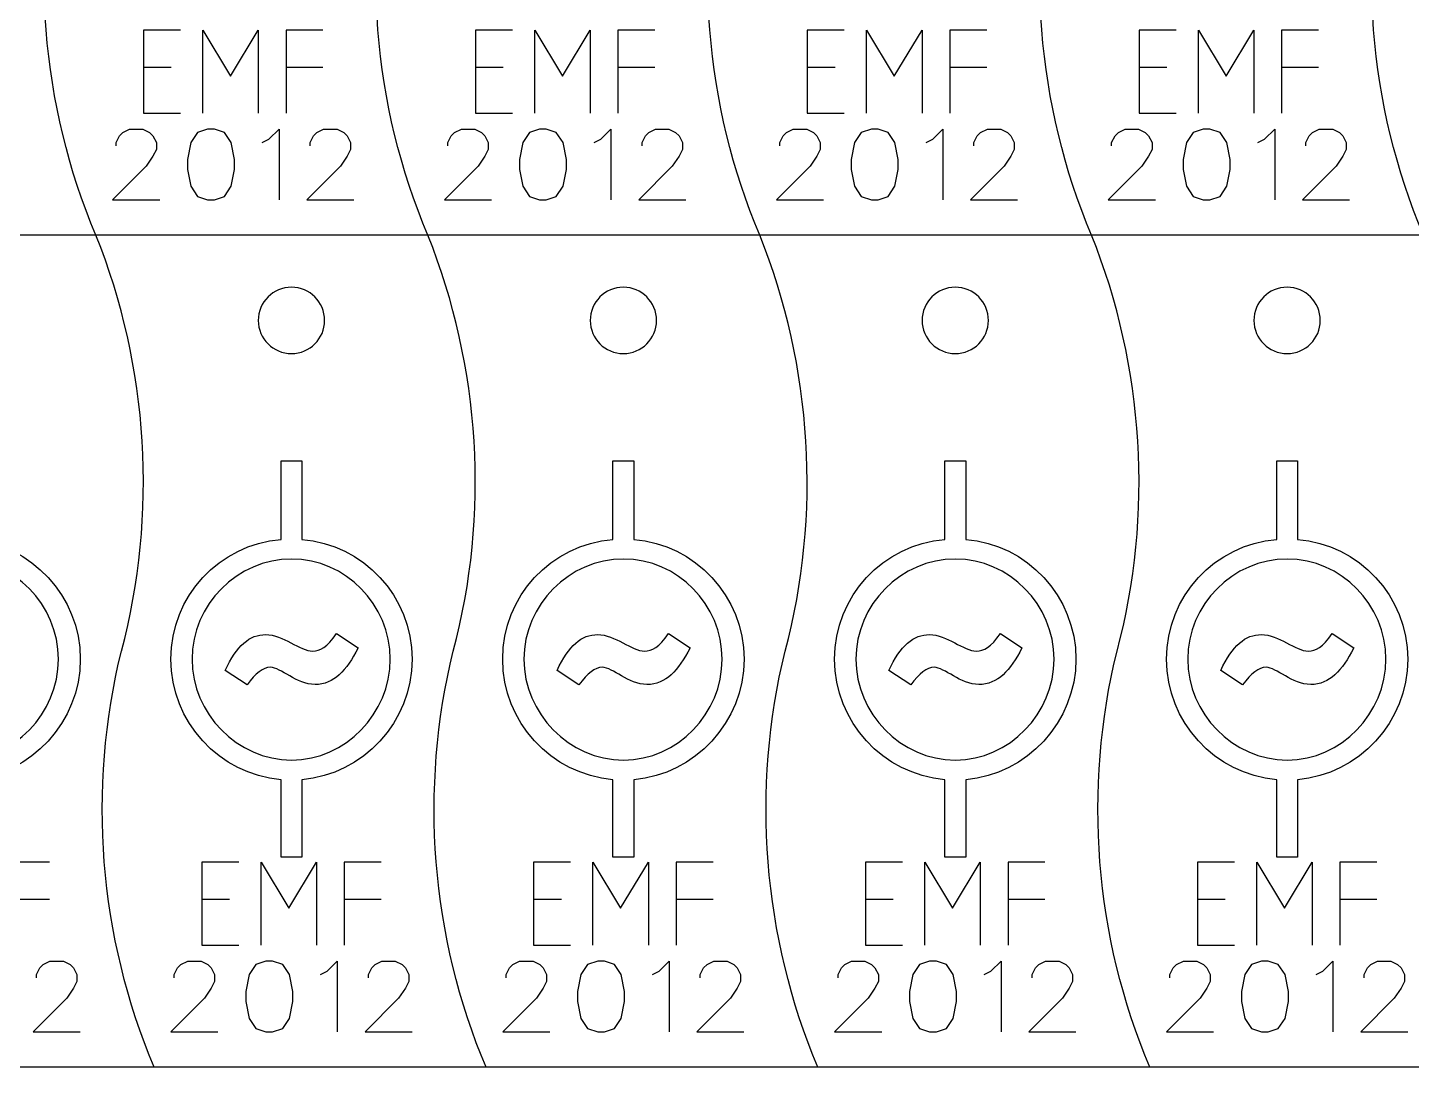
# Model space of a CAD drawing. Header units: millimetres. Extents: x -75 to 495, y -23 to 127.
# Drawn here: x 347.4 to 430.6, y -22.9 to 39.5 of the extents above; entities that cross this region are included whole.
import ezdxf

# ---------------------------------------------------------------- set-up
doc = ezdxf.new("R2010")
doc.units = ezdxf.units.MM
doc.layers.add('cut', color=7, linetype='CONTINUOUS')

msp = doc.modelspace()

# ---------------------------------------------------------------- linework, layer by layer
at = {"layer": 'cut', "color": 5}
for points in [[(354.382818, 39.398941), (354.382818, 34.398951)], [(356.605038, 39.398941), (354.382818, 39.398941)], [(357.945394, 39.398941), (359.612057, 36.621169)], [(357.945394, 34.398951), (357.945394, 39.398941)], [(359.612057, 36.621169), (361.278723, 39.398941)], [(361.278723, 39.398941), (361.278723, 34.398951)], [(362.945389, 39.398941), (362.945389, 34.398951)], [(365.167613, 39.398941), (362.945389, 39.398941)], [(374.326079, 39.398941), (374.326079, 34.398951)], [(376.5483, 39.398941), (374.326079, 39.398941)], [(377.888655, 39.398941), (379.555319, 36.621169)], [(377.888655, 34.398951), (377.888655, 39.398941)], [(379.555319, 36.621169), (381.221985, 39.398941)], [(381.221985, 39.398941), (381.221985, 34.398951)], [(382.888651, 39.398941), (382.888651, 34.398951)], [(385.110874, 39.398941), (382.888651, 39.398941)], [(394.269313, 39.398941), (394.269313, 34.398951)], [(396.491533, 39.398941), (394.269313, 39.398941)], [(397.831889, 39.398941), (399.498552, 36.621169)], [(397.831889, 34.398951), (397.831889, 39.398941)], [(399.498552, 36.621169), (401.165218, 39.398941)], [(401.165218, 39.398941), (401.165218, 34.398951)], [(402.831884, 39.398941), (402.831884, 34.398951)], [(405.054108, 39.398941), (402.831884, 39.398941)], [(414.212546, 39.398941), (414.212546, 34.398951)], [(416.434767, 39.398941), (414.212546, 39.398941)], [(417.775122, 39.398941), (419.441785, 36.621169)], [(417.775122, 34.398951), (417.775122, 39.398941)], [(419.441785, 36.621169), (421.108451, 39.398941)], [(421.108451, 39.398941), (421.108451, 34.398951)], [(422.775118, 39.398941), (422.775118, 34.398951)], [(424.997341, 39.398941), (422.775118, 39.398941)], [(354.382818, 37.176723), (356.049481, 37.176723)], [(362.945389, 37.176723), (365.167613, 37.176723)], [(374.326079, 37.176723), (375.992743, 37.176723)], [(382.888651, 37.176723), (385.110874, 37.176723)], [(394.269313, 37.176723), (395.935976, 37.176723)], [(402.831884, 37.176723), (405.054108, 37.176723)], [(414.212546, 37.176723), (415.879209, 37.176723)], [(422.775118, 37.176723), (424.997341, 37.176723)], [(354.382818, 34.398951), (356.605038, 34.398951)], [(374.326079, 34.398951), (376.5483, 34.398951)], [(394.269313, 34.398951), (396.491533, 34.398951)], [(414.212546, 34.398951), (416.434767, 34.398951)], [(353.133801, 33.239977), (353.537842, 33.441992)], [(353.537842, 33.441992), (354.345923, 33.441992)], [(354.345923, 33.441992), (354.749964, 33.239977)], [(358.234813, 33.441992), (357.628752, 33.239977)], [(358.638853, 33.441992), (358.234813, 33.441992)], [(359.244911, 33.239977), (358.638853, 33.441992)], [(361.921679, 32.835948), (362.52774, 33.441992)], [(362.52774, 33.441992), (362.52774, 29.199543)], [(364.800467, 33.239977), (365.204508, 33.441992)], [(365.204508, 33.441992), (366.012589, 33.441992)], [(366.012589, 33.441992), (366.41663, 33.239977)], [(373.077063, 33.239977), (373.481103, 33.441992)], [(373.481103, 33.441992), (374.289185, 33.441992)], [(374.289185, 33.441992), (374.693225, 33.239977)], [(378.178074, 33.441992), (377.572013, 33.239977)], [(378.582115, 33.441992), (378.178074, 33.441992)], [(379.188173, 33.239977), (378.582115, 33.441992)], [(381.864941, 32.835948), (382.471001, 33.441992)], [(382.471001, 33.441992), (382.471001, 29.199543)], [(384.743729, 33.239977), (385.147769, 33.441992)], [(385.147769, 33.441992), (385.95585, 33.441992)], [(385.95585, 33.441992), (386.359891, 33.239977)], [(393.020296, 33.239977), (393.424337, 33.441992)], [(393.424337, 33.441992), (394.232418, 33.441992)], [(394.232418, 33.441992), (394.636458, 33.239977)], [(398.121307, 33.441992), (397.515247, 33.239977)], [(398.525348, 33.441992), (398.121307, 33.441992)], [(399.131406, 33.239977), (398.525348, 33.441992)], [(401.808174, 32.835948), (402.414235, 33.441992)], [(402.414235, 33.441992), (402.414235, 29.199543)], [(404.686962, 33.239977), (405.091003, 33.441992)], [(405.091003, 33.441992), (405.899084, 33.441992)], [(405.899084, 33.441992), (406.303124, 33.239977)], [(412.963529, 33.239977), (413.36757, 33.441992)], [(413.36757, 33.441992), (414.175651, 33.441992)], [(414.175651, 33.441992), (414.579692, 33.239977)], [(418.064541, 33.441992), (417.45848, 33.239977)], [(418.468581, 33.441992), (418.064541, 33.441992)], [(419.07464, 33.239977), (418.468581, 33.441992)], [(421.751407, 32.835948), (422.357468, 33.441992)], [(422.357468, 33.441992), (422.357468, 29.199543)], [(424.630195, 33.239977), (425.034236, 33.441992)], [(425.034236, 33.441992), (425.842317, 33.441992)], [(425.842317, 33.441992), (426.246358, 33.239977)], [(352.72976, 32.633933), (352.931781, 33.037963)], [(352.72976, 32.431919), (352.72976, 32.633933)], [(352.931781, 33.037963), (353.133801, 33.239977)], [(354.749964, 33.239977), (354.951984, 33.037963)], [(354.951984, 33.037963), (355.154004, 32.633933)], [(355.154004, 32.633933), (355.154004, 32.229876)], [(357.224711, 32.633933), (357.022691, 31.623832)], [(357.628752, 33.239977), (357.224711, 32.633933)], [(359.648952, 32.633933), (359.244911, 33.239977)], [(359.850972, 31.623832), (359.648952, 32.633933)], [(361.517638, 32.633933), (361.921679, 32.835948)], [(364.396426, 32.633933), (364.598447, 33.037963)], [(364.396426, 32.431919), (364.396426, 32.633933)], [(364.598447, 33.037963), (364.800467, 33.239977)], [(366.41663, 33.239977), (366.61865, 33.037963)], [(366.61865, 33.037963), (366.82067, 32.633933)], [(366.82067, 32.633933), (366.82067, 32.229876)], [(372.673022, 32.633933), (372.875042, 33.037963)], [(372.673022, 32.431919), (372.673022, 32.633933)], [(372.875042, 33.037963), (373.077063, 33.239977)], [(374.693225, 33.239977), (374.895245, 33.037963)], [(374.895245, 33.037963), (375.097266, 32.633933)], [(375.097266, 32.633933), (375.097266, 32.229876)], [(377.167973, 32.633933), (376.965952, 31.623832)], [(377.572013, 33.239977), (377.167973, 32.633933)], [(379.592213, 32.633933), (379.188173, 33.239977)], [(379.794234, 31.623832), (379.592213, 32.633933)], [(381.4609, 32.633933), (381.864941, 32.835948)], [(384.339688, 32.633933), (384.541708, 33.037963)], [(384.339688, 32.431919), (384.339688, 32.633933)], [(384.541708, 33.037963), (384.743729, 33.239977)], [(386.359891, 33.239977), (386.561911, 33.037963)], [(386.561911, 33.037963), (386.763932, 32.633933)], [(386.763932, 32.633933), (386.763932, 32.229876)], [(392.616255, 32.633933), (392.818276, 33.037963)], [(392.616255, 32.431919), (392.616255, 32.633933)], [(392.818276, 33.037963), (393.020296, 33.239977)], [(394.636458, 33.239977), (394.838479, 33.037963)], [(394.838479, 33.037963), (395.040499, 32.633933)], [(395.040499, 32.633933), (395.040499, 32.229876)], [(397.111206, 32.633933), (396.909186, 31.623832)], [(397.515247, 33.239977), (397.111206, 32.633933)], [(399.535447, 32.633933), (399.131406, 33.239977)], [(399.737467, 31.623832), (399.535447, 32.633933)], [(401.404133, 32.633933), (401.808174, 32.835948)], [(404.282921, 32.633933), (404.484942, 33.037963)], [(404.282921, 32.431919), (404.282921, 32.633933)], [(404.484942, 33.037963), (404.686962, 33.239977)], [(406.303124, 33.239977), (406.505145, 33.037963)], [(406.505145, 33.037963), (406.707165, 32.633933)], [(406.707165, 32.633933), (406.707165, 32.229876)], [(412.559489, 32.633933), (412.761509, 33.037963)], [(412.559489, 32.431919), (412.559489, 32.633933)], [(412.761509, 33.037963), (412.963529, 33.239977)], [(414.579692, 33.239977), (414.781712, 33.037963)], [(414.781712, 33.037963), (414.983732, 32.633933)], [(414.983732, 32.633933), (414.983732, 32.229876)], [(417.054439, 32.633933), (416.852419, 31.623832)], [(417.45848, 33.239977), (417.054439, 32.633933)], [(419.47868, 32.633933), (419.07464, 33.239977)], [(419.6807, 31.623832), (419.47868, 32.633933)], [(421.347367, 32.633933), (421.751407, 32.835948)], [(424.226155, 32.633933), (424.428175, 33.037963)], [(424.226155, 32.431919), (424.226155, 32.633933)], [(424.428175, 33.037963), (424.630195, 33.239977)], [(426.246358, 33.239977), (426.448378, 33.037963)], [(426.448378, 33.037963), (426.650398, 32.633933)], [(426.650398, 32.633933), (426.650398, 32.229876)], [(354.951984, 31.825847), (354.547943, 31.219774)], [(355.154004, 32.229876), (354.951984, 31.825847)], [(357.022691, 31.623832), (357.022691, 31.01776)], [(359.850972, 31.01776), (359.850972, 31.623832)], [(366.61865, 31.825847), (366.214609, 31.219774)], [(366.82067, 32.229876), (366.61865, 31.825847)], [(374.895245, 31.825847), (374.491205, 31.219774)], [(375.097266, 32.229876), (374.895245, 31.825847)], [(376.965952, 31.623832), (376.965952, 31.01776)], [(379.794234, 31.01776), (379.794234, 31.623832)], [(386.561911, 31.825847), (386.157871, 31.219774)], [(386.763932, 32.229876), (386.561911, 31.825847)], [(394.838479, 31.825847), (394.434438, 31.219774)], [(395.040499, 32.229876), (394.838479, 31.825847)], [(396.909186, 31.623832), (396.909186, 31.01776)], [(399.737467, 31.01776), (399.737467, 31.623832)], [(406.505145, 31.825847), (406.101104, 31.219774)], [(406.707165, 32.229876), (406.505145, 31.825847)], [(414.781712, 31.825847), (414.377672, 31.219774)], [(414.983732, 32.229876), (414.781712, 31.825847)], [(416.852419, 31.623832), (416.852419, 31.01776)], [(419.6807, 31.01776), (419.6807, 31.623832)], [(426.448378, 31.825847), (426.044337, 31.219774)], [(426.650398, 32.229876), (426.448378, 31.825847)], [(354.547943, 31.219774), (352.52774, 29.199543)], [(357.022691, 31.01776), (357.224711, 30.007658)], [(359.648952, 30.007658), (359.850972, 31.01776)], [(366.214609, 31.219774), (364.194409, 29.199543)], [(374.491205, 31.219774), (372.471002, 29.199543)], [(376.965952, 31.01776), (377.167973, 30.007658)], [(379.592213, 30.007658), (379.794234, 31.01776)], [(386.157871, 31.219774), (384.13767, 29.199543)], [(394.434438, 31.219774), (392.414235, 29.199543)], [(396.909186, 31.01776), (397.111206, 30.007658)], [(399.535447, 30.007658), (399.737467, 31.01776)], [(406.101104, 31.219774), (404.080904, 29.199543)], [(414.377672, 31.219774), (412.357468, 29.199543)], [(416.852419, 31.01776), (417.054439, 30.007658)], [(419.47868, 30.007658), (419.6807, 31.01776)], [(426.044337, 31.219774), (424.024137, 29.199543)], [(357.224711, 30.007658), (357.628752, 29.401586)], [(359.244911, 29.401586), (359.648952, 30.007658)], [(377.167973, 30.007658), (377.572013, 29.401586)], [(379.188173, 29.401586), (379.592213, 30.007658)], [(397.111206, 30.007658), (397.515247, 29.401586)], [(399.131406, 29.401586), (399.535447, 30.007658)], [(417.054439, 30.007658), (417.45848, 29.401586)], [(419.07464, 29.401586), (419.47868, 30.007658)], [(352.52774, 29.199543), (355.356025, 29.199543)], [(357.628752, 29.401586), (358.234813, 29.199571)], [(358.234813, 29.199571), (358.638853, 29.199571)], [(358.638853, 29.199571), (359.244911, 29.401586)], [(364.194409, 29.199543), (367.02269, 29.199543)], [(372.471002, 29.199543), (375.299286, 29.199543)], [(377.572013, 29.401586), (378.178074, 29.199571)], [(378.178074, 29.199571), (378.582115, 29.199571)], [(378.582115, 29.199571), (379.188173, 29.401586)], [(384.13767, 29.199543), (386.965952, 29.199543)], [(392.414235, 29.199543), (395.242519, 29.199543)], [(397.515247, 29.401586), (398.121307, 29.199571)], [(398.121307, 29.199571), (398.525348, 29.199571)], [(398.525348, 29.199571), (399.131406, 29.401586)], [(404.080904, 29.199543), (406.909185, 29.199543)], [(412.357468, 29.199543), (415.185753, 29.199543)], [(417.45848, 29.401586), (418.064541, 29.199571)], [(418.064541, 29.199571), (418.468581, 29.199571)], [(418.468581, 29.199571), (419.07464, 29.401586)], [(424.024137, 29.199543), (426.852419, 29.199543)], [(362.646471, 13.507259), (363.902865, 13.507259), (363.902865, 8.792101)], [(362.646471, 8.792101), (362.646471, 13.507259)], [(382.589732, 13.507259), (383.846126, 13.507259), (383.846126, 8.792101)], [(382.589732, 8.792101), (382.589732, 13.507259)], [(402.532966, 13.507259), (403.78936, 13.507259), (403.78936, 8.792101)], [(402.532966, 8.792101), (402.532966, 13.507259)], [(422.476199, 13.507259), (423.732593, 13.507259), (423.732593, 8.792101)], [(422.476199, 8.792101), (422.476199, 13.507259)], [(365.985112, 3.127399), (367.279538, 2.264364)], [(385.928373, 3.127399), (387.2228, 2.264364)], [(405.871607, 3.127399), (407.166033, 2.264364)], [(425.81484, 3.127399), (427.109266, 2.264364)], [(357.300248, 1.589147), (357.300248, 1.589147)], [(360.601717, 0.050979), (359.288543, 0.913789)], [(377.243509, 1.589147), (377.243509, 1.589147)], [(380.544979, 0.050979), (379.231804, 0.913789)], [(397.186743, 1.589147), (397.186743, 1.589147)], [(400.488212, 0.050979), (399.175038, 0.913789)], [(417.129976, 1.589147), (417.129976, 1.589147)], [(420.431445, 0.050979), (419.118271, 0.913789)], [(363.902865, -5.651659), (363.902865, -10.316539), (362.646471, -10.316539), (362.646471, -5.651659)], [(383.846126, -5.651659), (383.846126, -10.316539), (382.589732, -10.316539), (382.589732, -5.651659)], [(403.78936, -5.651659), (403.78936, -10.316539), (402.532966, -10.316539), (402.532966, -5.651659)], [(423.732593, -5.651659), (423.732593, -10.316539), (422.476199, -10.316539), (422.476199, -5.651659)], [(348.723831, -10.601047), (346.501607, -10.601047)], [(357.882269, -10.601047), (357.882269, -15.601037)], [(360.10449, -10.601047), (357.882269, -10.601047)], [(361.444845, -10.601047), (363.111508, -13.378819)], [(361.444845, -15.601037), (361.444845, -10.601047)], [(363.111508, -13.378819), (364.778174, -10.601047)], [(364.778174, -10.601047), (364.778174, -15.601037)], [(366.44484, -10.601047), (366.44484, -15.601037)], [(368.667064, -10.601047), (366.44484, -10.601047)], [(377.825531, -10.601047), (377.825531, -15.601037)], [(380.047751, -10.601047), (377.825531, -10.601047)], [(381.388106, -10.601047), (383.05477, -13.378819)], [(381.388106, -15.601037), (381.388106, -10.601047)], [(383.05477, -13.378819), (384.721436, -10.601047)], [(384.721436, -10.601047), (384.721436, -15.601037)], [(386.388102, -10.601047), (386.388102, -15.601037)], [(388.610325, -10.601047), (386.388102, -10.601047)], [(397.768764, -10.601047), (397.768764, -15.601037)], [(399.990985, -10.601047), (397.768764, -10.601047)], [(401.33134, -10.601047), (402.998003, -13.378819)], [(401.33134, -15.601037), (401.33134, -10.601047)], [(402.998003, -13.378819), (404.664669, -10.601047)], [(404.664669, -10.601047), (404.664669, -15.601037)], [(406.331335, -10.601047), (406.331335, -15.601037)], [(408.553559, -10.601047), (406.331335, -10.601047)], [(417.711997, -10.601047), (417.711997, -15.601037)], [(419.934218, -10.601047), (417.711997, -10.601047)], [(421.274573, -10.601047), (422.941236, -13.378819)], [(421.274573, -15.601037), (421.274573, -10.601047)], [(422.941236, -13.378819), (424.607903, -10.601047)], [(424.607903, -10.601047), (424.607903, -15.601037)], [(426.274569, -10.601047), (426.274569, -15.601037)], [(428.496792, -10.601047), (426.274569, -10.601047)], [(346.501607, -12.823265), (348.723831, -12.823265)], [(357.882269, -12.823265), (359.548932, -12.823265)], [(366.44484, -12.823265), (368.667064, -12.823265)], [(377.825531, -12.823265), (379.492194, -12.823265)], [(386.388102, -12.823265), (388.610325, -12.823265)], [(397.768764, -12.823265), (399.435427, -12.823265)], [(406.331335, -12.823265), (408.553559, -12.823265)], [(417.711997, -12.823265), (419.378661, -12.823265)], [(426.274569, -12.823265), (428.496792, -12.823265)], [(357.882269, -15.601037), (360.10449, -15.601037)], [(377.825531, -15.601037), (380.047751, -15.601037)], [(397.768764, -15.601037), (399.990985, -15.601037)], [(417.711997, -15.601037), (419.934218, -15.601037)], [(348.356685, -16.760011), (348.760725, -16.557996)], [(348.760725, -16.557996), (349.568807, -16.557996)], [(349.568807, -16.557996), (349.972847, -16.760011)], [(356.633252, -16.760011), (357.037293, -16.557996)], [(357.037293, -16.557996), (357.845374, -16.557996)], [(357.845374, -16.557996), (358.249415, -16.760011)], [(361.734264, -16.557996), (361.128203, -16.760011)], [(362.138304, -16.557996), (361.734264, -16.557996)], [(362.744362, -16.760011), (362.138304, -16.557996)], [(365.42113, -17.16404), (366.027191, -16.557996)], [(366.027191, -16.557996), (366.027191, -20.800445)], [(368.299918, -16.760011), (368.703959, -16.557996)], [(368.703959, -16.557996), (369.51204, -16.557996)], [(369.51204, -16.557996), (369.916081, -16.760011)], [(376.576514, -16.760011), (376.980554, -16.557996)], [(376.980554, -16.557996), (377.788636, -16.557996)], [(377.788636, -16.557996), (378.192676, -16.760011)], [(381.677525, -16.557996), (381.071464, -16.760011)], [(382.081566, -16.557996), (381.677525, -16.557996)], [(382.687624, -16.760011), (382.081566, -16.557996)], [(385.364392, -17.16404), (385.970453, -16.557996)], [(385.970453, -16.557996), (385.970453, -20.800445)], [(388.24318, -16.760011), (388.64722, -16.557996)], [(388.64722, -16.557996), (389.455302, -16.557996)], [(389.455302, -16.557996), (389.859342, -16.760011)], [(396.519747, -16.760011), (396.923788, -16.557996)], [(396.923788, -16.557996), (397.731869, -16.557996)], [(397.731869, -16.557996), (398.13591, -16.760011)], [(401.620759, -16.557996), (401.014698, -16.760011)], [(402.024799, -16.557996), (401.620759, -16.557996)], [(402.630857, -16.760011), (402.024799, -16.557996)], [(405.307625, -17.16404), (405.913686, -16.557996)], [(405.913686, -16.557996), (405.913686, -20.800445)], [(408.186413, -16.760011), (408.590454, -16.557996)], [(408.590454, -16.557996), (409.398535, -16.557996)], [(409.398535, -16.557996), (409.802576, -16.760011)], [(416.46298, -16.760011), (416.867021, -16.557996)], [(416.867021, -16.557996), (417.675102, -16.557996)], [(417.675102, -16.557996), (418.079143, -16.760011)], [(421.563992, -16.557996), (420.957931, -16.760011)], [(421.968033, -16.557996), (421.563992, -16.557996)], [(422.574091, -16.760011), (421.968033, -16.557996)], [(425.250858, -17.16404), (425.856919, -16.557996)], [(425.856919, -16.557996), (425.856919, -20.800445)], [(428.129646, -16.760011), (428.533687, -16.557996)], [(428.533687, -16.557996), (429.341768, -16.557996)], [(429.341768, -16.557996), (429.745809, -16.760011)], [(347.952644, -17.366055), (348.154665, -16.962025)], [(347.952644, -17.568069), (347.952644, -17.366055)], [(348.154665, -16.962025), (348.356685, -16.760011)], [(349.972847, -16.760011), (350.174868, -16.962025)], [(350.174868, -16.962025), (350.376888, -17.366055)], [(350.376888, -17.366055), (350.376888, -17.770112)], [(356.229212, -17.366055), (356.431232, -16.962025)], [(356.229212, -17.568069), (356.229212, -17.366055)], [(356.431232, -16.962025), (356.633252, -16.760011)], [(358.249415, -16.760011), (358.451435, -16.962025)], [(358.451435, -16.962025), (358.653455, -17.366055)], [(358.653455, -17.366055), (358.653455, -17.770112)], [(360.724162, -17.366055), (360.522142, -18.376156)], [(361.128203, -16.760011), (360.724162, -17.366055)], [(363.148403, -17.366055), (362.744362, -16.760011)], [(363.350423, -18.376156), (363.148403, -17.366055)], [(365.01709, -17.366055), (365.42113, -17.16404)], [(367.895878, -17.366055), (368.097898, -16.962025)], [(367.895878, -17.568069), (367.895878, -17.366055)], [(368.097898, -16.962025), (368.299918, -16.760011)], [(369.916081, -16.760011), (370.118101, -16.962025)], [(370.118101, -16.962025), (370.320121, -17.366055)], [(370.320121, -17.366055), (370.320121, -17.770112)], [(376.172473, -17.366055), (376.374493, -16.962025)], [(376.172473, -17.568069), (376.172473, -17.366055)], [(376.374493, -16.962025), (376.576514, -16.760011)], [(378.192676, -16.760011), (378.394697, -16.962025)], [(378.394697, -16.962025), (378.596717, -17.366055)], [(378.596717, -17.366055), (378.596717, -17.770112)], [(380.667424, -17.366055), (380.465403, -18.376156)], [(381.071464, -16.760011), (380.667424, -17.366055)], [(383.091665, -17.366055), (382.687624, -16.760011)], [(383.293685, -18.376156), (383.091665, -17.366055)], [(384.960351, -17.366055), (385.364392, -17.16404)], [(387.839139, -17.366055), (388.041159, -16.962025)], [(387.839139, -17.568069), (387.839139, -17.366055)], [(388.041159, -16.962025), (388.24318, -16.760011)], [(389.859342, -16.760011), (390.061363, -16.962025)], [(390.061363, -16.962025), (390.263383, -17.366055)], [(390.263383, -17.366055), (390.263383, -17.770112)], [(396.115707, -17.366055), (396.317727, -16.962025)], [(396.115707, -17.568069), (396.115707, -17.366055)], [(396.317727, -16.962025), (396.519747, -16.760011)], [(398.13591, -16.760011), (398.33793, -16.962025)], [(398.33793, -16.962025), (398.53995, -17.366055)], [(398.53995, -17.366055), (398.53995, -17.770112)], [(400.610657, -17.366055), (400.408637, -18.376156)], [(401.014698, -16.760011), (400.610657, -17.366055)], [(403.034898, -17.366055), (402.630857, -16.760011)], [(403.236918, -18.376156), (403.034898, -17.366055)], [(404.903584, -17.366055), (405.307625, -17.16404)], [(407.782372, -17.366055), (407.984393, -16.962025)], [(407.782372, -17.568069), (407.782372, -17.366055)], [(407.984393, -16.962025), (408.186413, -16.760011)], [(409.802576, -16.760011), (410.004596, -16.962025)], [(410.004596, -16.962025), (410.206616, -17.366055)], [(410.206616, -17.366055), (410.206616, -17.770112)], [(416.05894, -17.366055), (416.26096, -16.962025)], [(416.05894, -17.568069), (416.05894, -17.366055)], [(416.26096, -16.962025), (416.46298, -16.760011)], [(418.079143, -16.760011), (418.281163, -16.962025)], [(418.281163, -16.962025), (418.483184, -17.366055)], [(418.483184, -17.366055), (418.483184, -17.770112)], [(420.55389, -17.366055), (420.35187, -18.376156)], [(420.957931, -16.760011), (420.55389, -17.366055)], [(422.978131, -17.366055), (422.574091, -16.760011)], [(423.180152, -18.376156), (422.978131, -17.366055)], [(424.846818, -17.366055), (425.250858, -17.16404)], [(427.725606, -17.366055), (427.927626, -16.962025)], [(427.725606, -17.568069), (427.725606, -17.366055)], [(427.927626, -16.962025), (428.129646, -16.760011)], [(429.745809, -16.760011), (429.947829, -16.962025)], [(429.947829, -16.962025), (430.149849, -17.366055)], [(430.149849, -17.366055), (430.149849, -17.770112)], [(350.174868, -18.174142), (349.770827, -18.780214)], [(350.376888, -17.770112), (350.174868, -18.174142)], [(358.451435, -18.174142), (358.047394, -18.780214)], [(358.653455, -17.770112), (358.451435, -18.174142)], [(370.118101, -18.174142), (369.71406, -18.780214)], [(370.320121, -17.770112), (370.118101, -18.174142)], [(378.394697, -18.174142), (377.990656, -18.780214)], [(378.596717, -17.770112), (378.394697, -18.174142)], [(390.061363, -18.174142), (389.657322, -18.780214)], [(390.263383, -17.770112), (390.061363, -18.174142)], [(398.33793, -18.174142), (397.933889, -18.780214)], [(398.53995, -17.770112), (398.33793, -18.174142)], [(410.004596, -18.174142), (409.600555, -18.780214)], [(410.206616, -17.770112), (410.004596, -18.174142)], [(418.281163, -18.174142), (417.877123, -18.780214)], [(418.483184, -17.770112), (418.281163, -18.174142)], [(429.947829, -18.174142), (429.543789, -18.780214)], [(430.149849, -17.770112), (429.947829, -18.174142)], [(349.770827, -18.780214), (347.750627, -20.800445)], [(358.047394, -18.780214), (356.027191, -20.800445)], [(360.522142, -18.376156), (360.522142, -18.982228)], [(360.522142, -18.982228), (360.724162, -19.99233)], [(363.148403, -19.99233), (363.350423, -18.982228)], [(363.350423, -18.982228), (363.350423, -18.376156)], [(369.71406, -18.780214), (367.69386, -20.800445)], [(377.990656, -18.780214), (375.970453, -20.800445)], [(380.465403, -18.376156), (380.465403, -18.982228)], [(380.465403, -18.982228), (380.667424, -19.99233)], [(383.091665, -19.99233), (383.293685, -18.982228)], [(383.293685, -18.982228), (383.293685, -18.376156)], [(389.657322, -18.780214), (387.637122, -20.800445)], [(397.933889, -18.780214), (395.913686, -20.800445)], [(400.408637, -18.376156), (400.408637, -18.982228)], [(400.408637, -18.982228), (400.610657, -19.99233)], [(403.034898, -19.99233), (403.236918, -18.982228)], [(403.236918, -18.982228), (403.236918, -18.376156)], [(409.600555, -18.780214), (407.580355, -20.800445)], [(417.877123, -18.780214), (415.85692, -20.800445)], [(420.35187, -18.376156), (420.35187, -18.982228)], [(420.35187, -18.982228), (420.55389, -19.99233)], [(422.978131, -19.99233), (423.180152, -18.982228)], [(423.180152, -18.982228), (423.180152, -18.376156)], [(429.543789, -18.780214), (427.523588, -20.800445)], [(360.724162, -19.99233), (361.128203, -20.598402)], [(361.128203, -20.598402), (361.734264, -20.800417)], [(362.138304, -20.800417), (362.744362, -20.598402)], [(362.744362, -20.598402), (363.148403, -19.99233)], [(380.667424, -19.99233), (381.071464, -20.598402)], [(381.071464, -20.598402), (381.677525, -20.800417)], [(382.081566, -20.800417), (382.687624, -20.598402)], [(382.687624, -20.598402), (383.091665, -19.99233)], [(400.610657, -19.99233), (401.014698, -20.598402)], [(401.014698, -20.598402), (401.620759, -20.800417)], [(402.024799, -20.800417), (402.630857, -20.598402)], [(402.630857, -20.598402), (403.034898, -19.99233)], [(420.55389, -19.99233), (420.957931, -20.598402)], [(420.957931, -20.598402), (421.563992, -20.800417)], [(421.968033, -20.800417), (422.574091, -20.598402)], [(422.574091, -20.598402), (422.978131, -19.99233)], [(347.750627, -20.800445), (350.578908, -20.800445)], [(356.027191, -20.800445), (358.855476, -20.800445)], [(361.734264, -20.800417), (362.138304, -20.800417)], [(367.69386, -20.800445), (370.522142, -20.800445)], [(375.970453, -20.800445), (378.798737, -20.800445)], [(381.677525, -20.800417), (382.081566, -20.800417)], [(387.637122, -20.800445), (390.465403, -20.800445)], [(395.913686, -20.800445), (398.741971, -20.800445)], [(401.620759, -20.800417), (402.024799, -20.800417)], [(407.580355, -20.800445), (410.408636, -20.800445)], [(415.85692, -20.800445), (418.685204, -20.800445)], [(421.563992, -20.800417), (421.968033, -20.800417)], [(427.523588, -20.800445), (430.35187, -20.800445)]]:
    msp.add_lwpolyline(points, dxfattribs=at)
at = {"layer": 'cut', "color": 7}
for points in [[(351.581709, 27.063657), (331.581709, 27.063657)], [(371.524942, 27.063657), (351.524943, 27.063657)], [(391.468204, 27.063657), (371.468204, 27.063657)], [(411.411437, 27.063657), (391.411437, 27.063657)], [(431.35467, 27.063657), (411.354671, 27.063657)], [(365.267835, 21.947546), (365.267835, 21.947546), (365.267835, 21.947546)], [(385.211097, 21.947546), (385.211097, 21.947546), (385.211097, 21.947546)], [(405.15433, 21.947546), (405.15433, 21.947546), (405.15433, 21.947546)], [(425.097564, 21.947546), (425.097564, 21.947546), (425.097564, 21.947546)], [(355.08116, -22.936331), (335.08116, -22.936331)], [(375.024393, -22.936331), (355.024394, -22.936331)], [(394.967655, -22.936331), (374.967655, -22.936331)], [(414.910888, -22.936331), (394.910889, -22.936331)], [(434.854121, -22.936331), (414.854122, -22.936331)]]:
    msp.add_lwpolyline(points, dxfattribs=at)
for points in [[(351.524943, 27.063657), (348.209348, 34.895945), (347.506499, 43.808438), (349.553411, 52.063635)], [(371.468204, 27.063657), (368.152609, 34.895945), (367.44976, 43.808438), (369.496673, 52.063635)], [(391.411437, 27.063657), (388.095843, 34.895945), (387.392994, 43.808438), (389.439906, 52.063635)], [(411.354671, 27.063657), (408.039076, 34.895945), (407.336227, 43.808438), (409.38314, 52.063635)], [(431.297932, 27.063657), (427.982338, 34.895945), (427.279489, 43.808438), (429.326401, 52.063635)], [(353.052863, 2.063647), (355.242331, 10.271352), (354.697984, 19.183823), (351.524943, 27.063656)], [(372.996124, 2.063647), (375.185593, 10.271352), (374.641245, 19.183823), (371.468204, 27.063656)], [(392.939357, 2.063647), (395.128826, 10.271352), (394.584479, 19.183823), (391.411437, 27.063656)], [(412.882591, 2.063647), (415.07206, 10.271352), (414.527712, 19.183823), (411.354671, 27.063656)], [(363.274666, 23.940715), (362.17387, 23.940715), (361.281497, 23.04834), (361.281497, 21.947546)], [(365.267835, 21.947546), (365.267835, 23.04834), (364.375463, 23.940715), (363.274666, 23.940715)], [(383.217928, 23.940715), (382.117132, 23.940715), (381.224759, 23.04834), (381.224759, 21.947546)], [(385.211097, 21.947546), (385.211097, 23.04834), (384.318724, 23.940715), (383.217928, 23.940715)], [(403.161161, 23.940715), (402.060365, 23.940715), (401.167992, 23.04834), (401.167992, 21.947546)], [(405.15433, 21.947546), (405.15433, 23.04834), (404.261958, 23.940715), (403.161161, 23.940715)], [(423.104395, 23.940715), (422.003598, 23.940715), (421.111226, 23.04834), (421.111226, 21.947546)], [(425.097564, 21.947546), (425.097564, 23.04834), (424.205191, 23.940715), (423.104395, 23.940715)], [(361.281497, 21.947546), (361.281497, 20.846744), (362.17387, 19.954377), (363.274666, 19.954377)], [(363.274666, 19.954377), (364.375463, 19.954377), (365.267835, 20.846744), (365.267835, 21.947546)], [(381.224759, 21.947546), (381.224759, 20.846744), (382.117132, 19.954377), (383.217928, 19.954377)], [(383.217928, 19.954377), (384.318724, 19.954377), (385.211097, 20.846744), (385.211097, 21.947546)], [(401.167992, 21.947546), (401.167992, 20.846744), (402.060365, 19.954377), (403.161161, 19.954377)], [(403.161161, 19.954377), (404.261958, 19.954377), (405.15433, 20.846744), (405.15433, 21.947546)], [(421.111226, 21.947546), (421.111226, 20.846744), (422.003598, 19.954377), (423.104395, 19.954377)], [(423.104395, 19.954377), (424.205191, 19.954377), (425.097564, 20.846744), (425.097564, 21.947546)], [(355.024394, -22.936331), (351.708799, -15.104044), (351.00595, -6.19155), (353.052863, 2.063647)], [(374.967655, -22.936331), (371.652061, -15.104044), (370.949212, -6.19155), (372.996124, 2.063647)], [(394.910889, -22.936331), (391.595294, -15.104044), (390.892445, -6.19155), (392.939357, 2.063647)], [(414.854122, -22.936331), (411.538527, -15.104044), (410.835678, -6.19155), (412.882591, 2.063647)]]:
    msp.add_open_spline(points, degree=3, dxfattribs=at)
at = {"layer": 'cut', "color": 5}
for points in [[(343.959632, 8.792101), (347.636586, 8.492015), (350.581533, 5.396996), (350.581533, 1.589147)], [(356.024567, 1.589147), (356.024567, 5.378257), (358.932127, 8.473388), (362.646471, 8.792101)], [(363.902865, 8.792101), (367.57982, 8.492015), (370.524766, 5.396996), (370.524766, 1.589147)], [(375.967828, 1.589147), (375.967828, 5.378257), (378.875389, 8.473388), (382.589732, 8.792101)], [(383.846126, 8.792101), (387.523081, 8.492015), (390.468028, 5.396996), (390.468028, 1.589147)], [(395.911062, 1.589147), (395.911062, 5.378257), (398.818622, 8.473388), (402.532966, 8.792101)], [(403.78936, 8.792101), (407.466315, 8.492015), (410.411261, 5.396996), (410.411261, 1.589147)], [(415.854295, 1.589147), (415.854295, 5.378257), (418.761855, 8.473388), (422.476199, 8.792101)], [(423.732593, 8.792101), (427.409548, 8.492015), (430.354494, 5.396996), (430.354494, 1.589147)], [(349.268677, 1.589147), (349.268677, 4.852897), (346.58598, 7.610462), (343.340969, 7.610462)], [(363.284203, 7.610462), (360.001479, 7.610462), (357.300248, 4.852897), (357.300248, 1.589147)], [(369.211911, 1.589147), (369.211911, 4.852897), (366.529214, 7.610462), (363.284203, 7.610462)], [(383.227464, 7.610462), (379.94474, 7.610462), (377.243509, 4.852897), (377.243509, 1.589147)], [(389.155172, 1.589147), (389.155172, 4.852897), (386.472475, 7.610462), (383.227464, 7.610462)], [(403.170698, 7.610462), (399.887973, 7.610462), (397.186743, 4.852897), (397.186743, 1.589147)], [(409.098406, 1.589147), (409.098406, 4.852897), (406.415708, 7.610462), (403.170698, 7.610462)], [(423.113931, 7.610462), (419.831207, 7.610462), (417.129976, 4.852897), (417.129976, 1.589147)], [(429.041639, 1.589147), (429.041639, 4.852897), (426.358942, 7.610462), (423.113931, 7.610462)], [(359.288543, 0.913789), (359.982733, 2.414449), (360.770551, 3.070926), (361.72731, 3.070926)], [(361.72731, 3.070926), (362.758846, 3.070926), (363.790487, 2.07677), (364.540919, 2.07677)], [(364.540919, 2.07677), (364.990964, 2.07677), (365.422584, 2.301871), (365.985112, 3.127399)], [(379.231804, 0.913789), (379.925995, 2.414449), (380.713813, 3.070926), (381.670571, 3.070926)], [(381.670571, 3.070926), (382.702108, 3.070926), (383.733748, 2.07677), (384.48418, 2.07677)], [(384.48418, 2.07677), (384.934226, 2.07677), (385.365845, 2.301871), (385.928373, 3.127399)], [(399.175038, 0.913789), (399.869228, 2.414449), (400.657046, 3.070926), (401.613805, 3.070926)], [(401.613805, 3.070926), (402.645341, 3.070926), (403.676982, 2.07677), (404.427413, 2.07677)], [(404.427413, 2.07677), (404.877459, 2.07677), (405.309078, 2.301871), (405.871607, 3.127399)], [(419.118271, 0.913789), (419.812462, 2.414449), (420.600279, 3.070926), (421.557038, 3.070926)], [(421.557038, 3.070926), (422.588574, 3.070926), (423.620215, 2.07677), (424.370647, 2.07677)], [(424.370647, 2.07677), (424.820692, 2.07677), (425.252312, 2.301871), (425.81484, 3.127399)], [(367.279538, 2.264364), (366.566602, 0.89505), (365.83524, 0.069747), (364.691007, 0.069747)], [(387.2228, 2.264364), (386.509864, 0.89505), (385.778502, 0.069747), (384.634269, 0.069747)], [(407.166033, 2.264364), (406.453097, 0.89505), (405.721735, 0.069747), (404.577502, 0.069747)], [(427.109266, 2.264364), (426.396331, 0.89505), (425.664969, 0.069747), (424.520735, 0.069747)], [(343.340969, -4.469684), (346.58598, -4.469684), (349.268677, -1.674838), (349.268677, 1.589147)], [(350.581533, 1.589147), (350.581533, -2.181342), (347.636586, -5.35146), (343.959632, -5.651659)], [(362.646471, -5.651659), (358.932127, -5.33272), (356.024567, -2.181342), (356.024567, 1.589147)], [(357.300248, 1.589147), (357.300248, -1.674838), (360.001479, -4.469684), (363.284203, -4.469684)], [(362.008522, 1.101608), (361.558369, 1.101608), (361.126967, 0.744851), (360.601717, 0.050979)], [(364.691007, 0.069747), (363.58416, 0.069747), (362.627723, 1.101608), (362.008522, 1.101608)], [(363.284203, -4.469684), (366.529214, -4.469684), (369.211911, -1.674838), (369.211911, 1.589147)], [(370.524766, 1.589147), (370.524766, -2.181342), (367.57982, -5.35146), (363.902865, -5.651659)], [(382.589732, -5.651659), (378.875389, -5.33272), (375.967828, -2.181342), (375.967828, 1.589147)], [(377.243509, 1.589147), (377.243509, -1.674838), (379.94474, -4.469684), (383.227464, -4.469684)], [(381.951783, 1.101608), (381.50163, 1.101608), (381.070228, 0.744851), (380.544979, 0.050979)], [(384.634269, 0.069747), (383.527421, 0.069747), (382.570984, 1.101608), (381.951783, 1.101608)], [(383.227464, -4.469684), (386.472475, -4.469684), (389.155172, -1.674838), (389.155172, 1.589147)], [(390.468028, 1.589147), (390.468028, -2.181342), (387.523081, -5.35146), (383.846126, -5.651659)], [(402.532966, -5.651659), (398.818622, -5.33272), (395.911062, -2.181342), (395.911062, 1.589147)], [(397.186743, 1.589147), (397.186743, -1.674838), (399.887973, -4.469684), (403.170698, -4.469684)], [(401.895016, 1.101608), (401.444864, 1.101608), (401.013462, 0.744851), (400.488212, 0.050979)], [(404.577502, 0.069747), (403.470655, 0.069747), (402.514218, 1.101608), (401.895016, 1.101608)], [(403.170698, -4.469684), (406.415708, -4.469684), (409.098406, -1.674838), (409.098406, 1.589147)], [(410.411261, 1.589147), (410.411261, -2.181342), (407.466315, -5.35146), (403.78936, -5.651659)], [(422.476199, -5.651659), (418.761855, -5.33272), (415.854295, -2.181342), (415.854295, 1.589147)], [(417.129976, 1.589147), (417.129976, -1.674838), (419.831207, -4.469684), (423.113931, -4.469684)], [(421.83825, 1.101608), (421.388097, 1.101608), (420.956695, 0.744851), (420.431445, 0.050979)], [(424.520735, 0.069747), (423.413888, 0.069747), (422.457451, 1.101608), (421.83825, 1.101608)], [(423.113931, -4.469684), (426.358942, -4.469684), (429.041639, -1.674838), (429.041639, 1.589147)], [(430.354494, 1.589147), (430.354494, -2.181342), (427.409548, -5.35146), (423.732593, -5.651659)]]:
    msp.add_open_spline(points, degree=3, dxfattribs=at)

doc.saveas('drawing.dxf')
